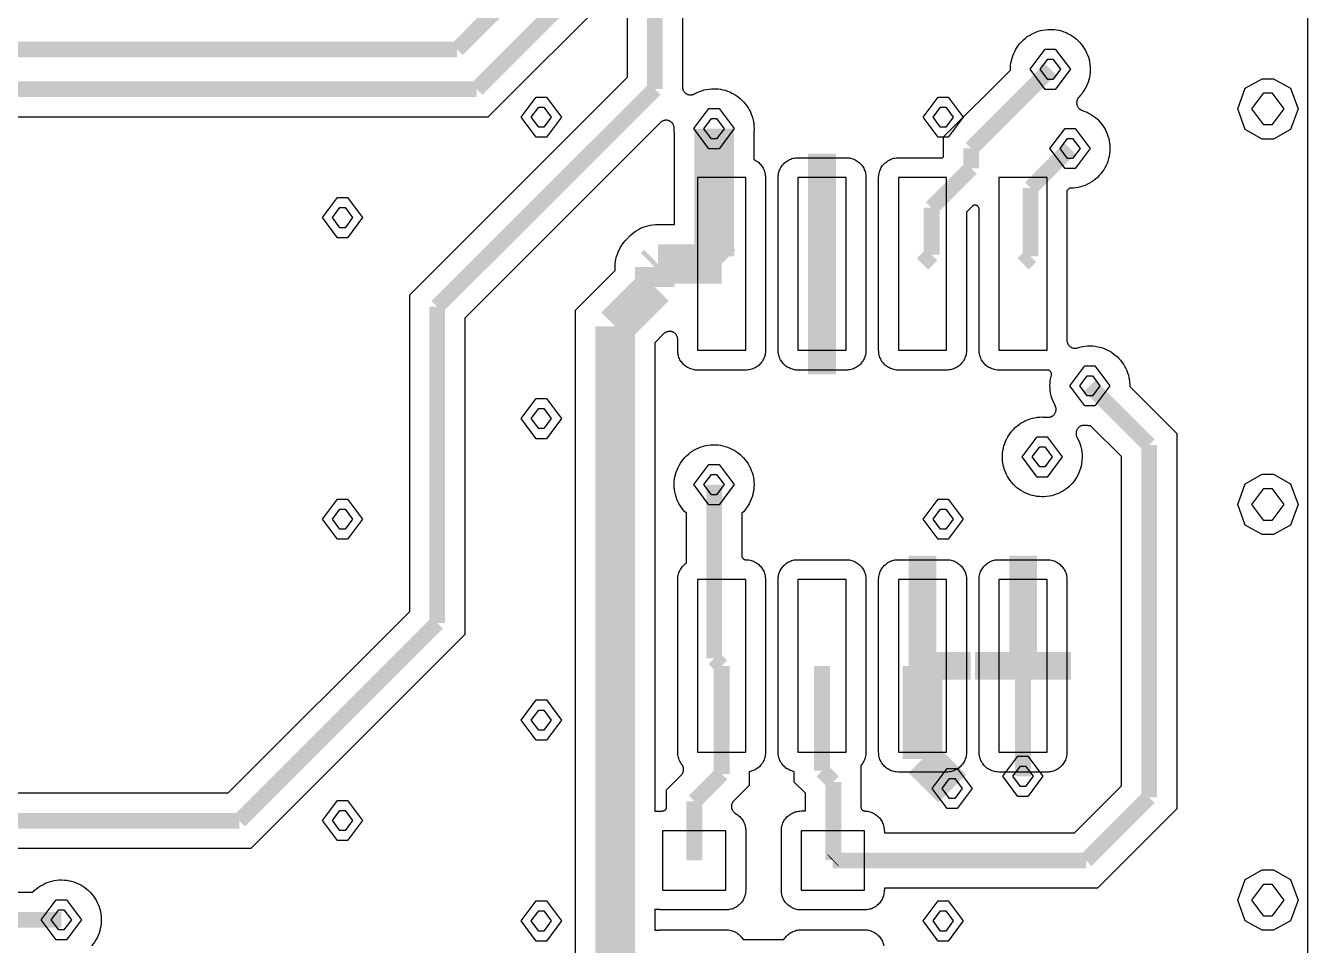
# Model space of a CAD drawing. Extents: x -0.15 to 4.85, y -1.33 to 3.4.
# Drawn here: x 4.047 to 4.685, y 0.371 to 0.829 of the extents above; entities that cross this region are included whole.
import ezdxf

# ---------------------------------------------------------------- set-up
doc = ezdxf.new("R2010")
doc.units = 0
doc.layers.get('0').update_dxf_attribs({"linetype": 'CONTINUOUS'})

msp = doc.modelspace()

# ---------------------------------------------------------------- linework, layer by layer
at = {"color": 0}
for points in [[(1.81903, 2.69688), (4.68501, 2.69688), (4.68501, 0.019677), (0.019705, 0.019677)], [(3.68604, 0.783457), (4.27736, 0.783457), (4.33958, 0.845686)], [(4.34647, 0.842864), (4.34647, 0.802933), (4.23818, 0.694699), (4.23818, 0.5372), (4.14785, 0.446868), (3.91158, 0.446868)], [(4.37403, 0.840749), (4.37403, 0.798322), (4.37403, 0.798051), (4.37403, 0.797781), (4.37408, 0.797562), (4.37414, 0.797292), (4.37425, 0.797075), (4.37431, 0.796857), (4.37442, 0.796586), (4.37453, 0.796369), (4.37468, 0.796153), (4.37479, 0.795935), (4.37496, 0.795772), (4.37513, 0.795556), (4.37533, 0.795393), (4.3755, 0.795231), (4.37572, 0.795067), (4.37593, 0.794958), (4.37615, 0.794796), (4.37636, 0.794687), (4.37658, 0.794579), (4.37686, 0.794525), (4.37707, 0.794471), (4.37735, 0.794417), (4.37756, 0.794362), (4.37783, 0.794362), (4.3781, 0.794308), (4.37832, 0.794362), (4.3786, 0.794362), (4.37881, 0.794417), (4.37908, 0.794471), (4.37929, 0.794525), (4.37957, 0.794633), (4.37979, 0.794742), (4.38, 0.79485), (4.38131, 0.795501), (4.38244, 0.795989), (4.38364, 0.796424), (4.38483, 0.796803), (4.38603, 0.797075), (4.38728, 0.797238), (4.38851, 0.797346), (4.38976, 0.7974), (4.38976, 0.7974), (4.39172, 0.797292), (4.39292, 0.797183), (4.39411, 0.796913), (4.39531, 0.79664), (4.39644, 0.796261), (4.39758, 0.795826), (4.39867, 0.795285), (4.39975, 0.794687), (4.40078, 0.79409), (4.40176, 0.793331), (4.40274, 0.792572), (4.4036, 0.791758), (4.40447, 0.79089), (4.40528, 0.789968), (4.40599, 0.78899), (4.40664, 0.78796), (4.40729, 0.786929), (4.40783, 0.785844), (4.40826, 0.784704), (4.40871, 0.783565), (4.40903, 0.782372), (4.40931, 0.781178), (4.40946, 0.779985), (4.40957, 0.778792), (4.40963, 0.777543), (4.40963, 0.777543), (4.40963, 0.777164), (4.40963, 0.776838), (4.40957, 0.776513), (4.40957, 0.776188), (4.40951, 0.775861), (4.40951, 0.775536), (4.40946, 0.775156), (4.40946, 0.775047), (4.40946, 0.762353), (4.41044, 0.761756), (4.41099, 0.761431), (4.41147, 0.76105), (4.41196, 0.760671), (4.41239, 0.76029), (4.41282, 0.759857), (4.41321, 0.759368), (4.41358, 0.758881), (4.41392, 0.758392), (4.41418, 0.75785), (4.41446, 0.757307), (4.41472, 0.756764), (4.41489, 0.756222), (4.41506, 0.755625), (4.41521, 0.755028), (4.41526, 0.754432), (4.41532, 0.753835), (4.41538, 0.753238), (4.41538, 0.667246), (4.41532, 0.666269), (4.41521, 0.665672), (4.41511, 0.665076), (4.415, 0.664479), (4.41478, 0.663936), (4.41456, 0.66334), (4.41429, 0.662797), (4.41401, 0.662308), (4.41369, 0.661767), (4.41338, 0.661278), (4.41299, 0.66079), (4.41256, 0.660356), (4.41213, 0.659922), (4.41168, 0.659542), (4.41119, 0.659217), (4.41065, 0.658836), (4.41017, 0.658565), (4.40963, 0.658294), (4.40908, 0.658078), (4.40849, 0.65786), (4.40789, 0.657697), (4.40729, 0.657535), (4.40669, 0.657481), (4.4061, 0.657426), (4.4055, 0.657372), (4.38153, 0.657372), (4.38054, 0.657426), (4.37994, 0.657535), (4.37935, 0.657643), (4.37875, 0.657806), (4.37815, 0.657968), (4.37761, 0.658186), (4.37707, 0.658457), (4.37653, 0.658728), (4.37604, 0.659054), (4.37556, 0.659379), (4.37507, 0.65976), (4.37462, 0.660193), (4.37419, 0.660628), (4.37382, 0.661115), (4.37344, 0.66155), (4.37311, 0.662092), (4.37279, 0.662581), (4.37251, 0.663122), (4.37229, 0.663719), (4.37208, 0.664263), (4.37192, 0.664858), (4.37181, 0.665456), (4.37171, 0.666053), (4.37165, 0.666649), (4.37165, 0.667246), (4.37165, 0.672671), (4.37165, 0.672997), (4.3716, 0.673268), (4.37154, 0.673485), (4.37149, 0.673757), (4.37143, 0.673974), (4.37132, 0.67419), (4.37121, 0.674461), (4.37111, 0.674679), (4.371, 0.674842), (4.37083, 0.675058), (4.37072, 0.675275), (4.37056, 0.675439), (4.37035, 0.675601), (4.37018, 0.675764), (4.36997, 0.675926), (4.36981, 0.676089), (4.36958, 0.676197), (4.36938, 0.676307), (4.36915, 0.676415), (4.36887, 0.676469), (4.36867, 0.676578), (4.36839, 0.676632), (4.36818, 0.676632), (4.36796, 0.676686), (4.36768, 0.676686), (4.36742, 0.676686), (4.36719, 0.676686), (4.36693, 0.676632), (4.36671, 0.676578), (4.3665, 0.676524), (4.36622, 0.676469), (4.366, 0.676361), (4.36579, 0.676253), (4.36557, 0.676143), (4.36535, 0.675981), (4.36519, 0.675872), (4.36497, 0.67571), (4.36481, 0.675547), (4.36025, 0.670989), (4.36025, 0.437863), (4.36243, 0.437863), (4.36258, 0.437863), (4.36292, 0.437917), (4.36324, 0.437971), (4.36357, 0.437971), (4.36383, 0.437971), (4.36417, 0.438025), (4.36432, 0.438025), (4.36443, 0.438025), (4.3646, 0.438025), (4.36471, 0.438079), (4.36481, 0.438133), (4.36492, 0.438187), (4.36503, 0.438242), (4.36514, 0.438296), (4.36525, 0.43835), (4.36535, 0.438406), (4.36546, 0.438514), (4.36551, 0.438568), (4.36563, 0.438676), (4.36568, 0.438731), (4.36579, 0.438839), (4.36585, 0.438947), (4.3659, 0.439056), (4.36594, 0.439164), (4.366, 0.439274), (4.36606, 0.439382), (4.36606, 0.439544), (4.36611, 0.439653), (4.36611, 0.439761), (4.36611, 0.439869), (4.36611, 0.440032), (4.36611, 0.448604), (4.37339, 0.455875), (4.37354, 0.456092), (4.37371, 0.456254), (4.37388, 0.456471), (4.37403, 0.456689), (4.37414, 0.456906), (4.37425, 0.457122), (4.37431, 0.457393), (4.37442, 0.457611), (4.37447, 0.457828), (4.37453, 0.458099), (4.37453, 0.458371), (4.37458, 0.458587), (4.37458, 0.458858), (4.37453, 0.459129), (4.37453, 0.459347), (4.37447, 0.459618), (4.37442, 0.459835), (4.37431, 0.460107), (4.37425, 0.460324), (4.37414, 0.46054), (4.37399, 0.460757), (4.37388, 0.460975), (4.37371, 0.461192), (4.37333, 0.461733), (4.373, 0.462276), (4.37268, 0.462874), (4.3724, 0.463469), (4.37219, 0.464067), (4.37197, 0.464664), (4.37186, 0.465315), (4.37175, 0.465965), (4.37165, 0.466617), (4.37165, 0.467268), (4.37165, 0.553206), (4.37165, 0.553965), (4.37175, 0.554615), (4.37186, 0.555213), (4.37197, 0.555864), (4.37219, 0.556461), (4.3724, 0.557057), (4.37268, 0.5576), (4.373, 0.558197), (4.37333, 0.558685), (4.37371, 0.559228), (4.37408, 0.559715), (4.37453, 0.560204), (4.37496, 0.560637), (4.37544, 0.561018), (4.37599, 0.561397), (4.37599, 0.586138), (4.37507, 0.58706), (4.37425, 0.587982), (4.37354, 0.588958), (4.37285, 0.589989), (4.37225, 0.591019), (4.37171, 0.592106), (4.37126, 0.593244), (4.37083, 0.594383), (4.37051, 0.595578), (4.37024, 0.596771), (4.37007, 0.597964), (4.36997, 0.599158), (4.36992, 0.600406), (4.36997, 0.601871), (4.37007, 0.603064), (4.37029, 0.604258), (4.37056, 0.605451), (4.37094, 0.606644), (4.37132, 0.607785), (4.37181, 0.608869), (4.37235, 0.609954), (4.373, 0.611039), (4.37365, 0.612017), (4.37442, 0.612993), (4.37522, 0.613915), (4.3761, 0.614783), (4.37696, 0.615597), (4.37794, 0.616357), (4.37892, 0.617007), (4.38, 0.617658), (4.38103, 0.618256), (4.38217, 0.618743), (4.38331, 0.619178), (4.38444, 0.619503), (4.38564, 0.619829), (4.38683, 0.620046), (4.38808, 0.620154), (4.38928, 0.620263), (4.39047, 0.620208), (4.39172, 0.620154), (4.39292, 0.619992), (4.39411, 0.619774), (4.39531, 0.619449), (4.39644, 0.619069), (4.39758, 0.618635), (4.39867, 0.618147), (4.39975, 0.61755), (4.40078, 0.616899), (4.40176, 0.616193), (4.40274, 0.615433), (4.4036, 0.614621), (4.40447, 0.613697), (4.40528, 0.612775), (4.40599, 0.611799), (4.40664, 0.610822), (4.40729, 0.609738), (4.40783, 0.608653), (4.40826, 0.607512), (4.40871, 0.606374), (4.40903, 0.605235), (4.40931, 0.60404), (4.40946, 0.602847), (4.40957, 0.6016), (4.40963, 0.600406), (4.40957, 0.59905), (4.40946, 0.597856), (4.40925, 0.596663), (4.40897, 0.595468), (4.40865, 0.594275), (4.40821, 0.593136), (4.40778, 0.591996), (4.40718, 0.590911), (4.40658, 0.589881), (4.40593, 0.58885), (4.40518, 0.587874), (4.40436, 0.586951), (4.40354, 0.586138), (4.40354, 0.565086), (4.40354, 0.564869), (4.4036, 0.564761), (4.4036, 0.564653), (4.4036, 0.564544), (4.40365, 0.564436), (4.40371, 0.564274), (4.40376, 0.564164), (4.40382, 0.564056), (4.40388, 0.563947), (4.40399, 0.563893), (4.40404, 0.563785), (4.4041, 0.563676), (4.40419, 0.563622), (4.40431, 0.563514), (4.40442, 0.56346), (4.40453, 0.563406), (4.40458, 0.563296), (4.40474, 0.563242), (4.40485, 0.563187), (4.40496, 0.563187), (4.40507, 0.563133), (4.40518, 0.563133), (4.40528, 0.563079), (4.40544, 0.563079), (4.40556, 0.563079), (4.40647, 0.563025), (4.40707, 0.562971), (4.40767, 0.562863), (4.40826, 0.5627), (4.40881, 0.562482), (4.4094, 0.562265), (4.40994, 0.562049), (4.41049, 0.561724), (4.41099, 0.561397), (4.41147, 0.561072), (4.41196, 0.560692), (4.41239, 0.560258), (4.41282, 0.559824), (4.41321, 0.55939), (4.41358, 0.558901), (4.41392, 0.558414), (4.41418, 0.557871), (4.41446, 0.557329), (4.41472, 0.556786), (4.41489, 0.556189), (4.41506, 0.555647), (4.41521, 0.55505), (4.41526, 0.554453), (4.41532, 0.553857), (4.41538, 0.553206), (4.41538, 0.467268), (4.41532, 0.466454), (4.41526, 0.465857), (4.41515, 0.46526), (4.415, 0.464664), (4.41483, 0.464121), (4.41461, 0.463524), (4.4144, 0.462982), (4.41412, 0.462439), (4.41381, 0.461897), (4.41347, 0.461408), (4.4131, 0.460975), (4.41267, 0.460486), (4.41228, 0.460051), (4.41179, 0.459672), (4.41131, 0.459293), (4.41082, 0.458967), (4.41033, 0.458642), (4.40979, 0.458371), (4.40925, 0.458099), (4.40865, 0.457936), (4.40729, 0.457447), (4.40729, 0.450775), (4.39958, 0.443071), (4.39943, 0.442908), (4.39926, 0.44269), (4.3991, 0.442528), (4.39899, 0.442311), (4.39889, 0.442094), (4.39878, 0.441878), (4.39867, 0.441606), (4.39861, 0.441389), (4.3985, 0.441172), (4.3985, 0.4409), (4.39844, 0.440683), (4.39844, 0.440412), (4.39844, 0.440196), (4.39844, 0.439924), (4.39844, 0.439707), (4.3985, 0.439436), (4.39856, 0.439218), (4.39861, 0.438947), (4.39872, 0.438731), (4.39883, 0.438514), (4.39893, 0.438296), (4.39904, 0.438079), (4.39921, 0.437863), (4.39938, 0.4377), (4.39953, 0.437482), (4.39969, 0.437319), (4.39986, 0.437157), (4.40007, 0.436994), (4.40024, 0.436886), (4.40046, 0.436724), (4.40117, 0.436343), (4.40165, 0.435964), (4.40208, 0.435583), (4.40257, 0.435204), (4.40296, 0.434769), (4.40333, 0.434282), (4.40371, 0.433847), (4.40404, 0.433306), (4.40436, 0.432817), (4.40464, 0.432274), (4.40485, 0.431678), (4.40507, 0.431135), (4.40524, 0.430537), (4.40533, 0.429942), (4.40544, 0.429344), (4.4055, 0.428747), (4.4055, 0.428151), (4.4055, 0.398638), (4.40544, 0.397661), (4.40539, 0.397064), (4.40528, 0.396467), (4.40513, 0.395871), (4.40496, 0.395328), (4.40474, 0.394731), (4.40447, 0.394189), (4.40419, 0.393646), (4.40388, 0.393157), (4.4035, 0.392669), (4.40311, 0.392181), (4.40274, 0.391747), (4.40231, 0.391312), (4.40181, 0.390933), (4.40132, 0.390553), (4.40083, 0.390228), (4.40029, 0.389957), (4.39975, 0.389685), (4.39921, 0.389414), (4.39867, 0.389251), (4.39807, 0.389089), (4.39747, 0.388926), (4.39688, 0.388871), (4.39628, 0.388763), (4.39568, 0.388763), (4.36417, 0.388763), (4.36383, 0.388763), (4.36351, 0.388817), (4.36318, 0.388817), (4.36286, 0.388871), (4.36258, 0.388926), (4.36243, 0.388926), (4.36025, 0.388926), (4.36025, 0.378781), (4.36243, 0.378781), (4.36258, 0.378835), (4.36292, 0.378835), (4.36324, 0.378889), (4.36357, 0.378943), (4.36383, 0.378943), (4.36417, 0.378943), (4.39568, 0.378943), (4.39633, 0.378943), (4.39693, 0.378835), (4.39753, 0.378781), (4.39813, 0.378618), (4.39867, 0.378454), (4.39926, 0.378238), (4.39981, 0.378021), (4.40035, 0.37775), (4.40089, 0.377478), (4.40137, 0.377099), (4.40186, 0.376774), (4.40231, 0.376339), (4.40274, 0.37596), (4.40317, 0.375471), (4.40354, 0.375038), (4.40388, 0.374549), (4.40419, 0.374006), (4.42454, 0.374006), (4.42488, 0.374549), (4.42525, 0.375038), (4.42562, 0.375525), (4.42601, 0.37596), (4.42644, 0.376393), (4.42693, 0.376774), (4.42742, 0.377153), (4.4279, 0.377478), (4.42844, 0.377804), (4.429, 0.378021), (4.42954, 0.378292), (4.43008, 0.378454), (4.43068, 0.378672), (4.43128, 0.378781), (4.43188, 0.378889), (4.43247, 0.378943), (4.43306, 0.378943), (4.46458, 0.378943), (4.4655, 0.378889), (4.46615, 0.378835), (4.46669, 0.378726), (4.46729, 0.378564), (4.46789, 0.378346), (4.46843, 0.378129), (4.46897, 0.377912), (4.46951, 0.377586), (4.47007, 0.377261), (4.47056, 0.376936), (4.47099, 0.376556), (4.47142, 0.376122), (4.47185, 0.375687), (4.47224, 0.375254), (4.47261, 0.374765), (4.47294, 0.374278), (4.47326, 0.373735), (4.47354, 0.373192), (4.47375, 0.37265), (4.47397, 0.372053), (4.47414, 0.37151), (4.47424, 0.370914)], [(4.32086, 0.355994), (4.32086, 0.687265), (4.34056, 0.70696), (4.34056, 0.708642), (4.34061, 0.710161), (4.34072, 0.711408), (4.34094, 0.712656), (4.34126, 0.713904), (4.34164, 0.715097), (4.34208, 0.716292), (4.34263, 0.717485), (4.34322, 0.718569), (4.34388, 0.719656), (4.34462, 0.720686), (4.34544, 0.721663), (4.34631, 0.722585), (4.34789, 0.724158), (4.34897, 0.725189), (4.35, 0.726003), (4.35103, 0.726708), (4.35211, 0.727358), (4.35319, 0.727956), (4.35439, 0.728499), (4.35558, 0.728932), (4.35678, 0.729258), (4.35803, 0.729583), (4.35928, 0.729746), (4.36053, 0.729908), (4.36183, 0.729908), (4.37007, 0.729908), (4.37007, 0.775047), (4.37007, 0.775156), (4.37001, 0.77559), (4.36997, 0.775915), (4.36997, 0.776242), (4.36992, 0.776567), (4.36992, 0.776892), (4.36992, 0.777218), (4.36992, 0.777543), (4.36992, 0.777706), (4.36992, 0.778086), (4.36986, 0.778303), (4.36981, 0.778574), (4.36975, 0.778792), (4.36969, 0.779008), (4.36958, 0.779279), (4.36953, 0.779496), (4.36938, 0.779714), (4.36926, 0.779931), (4.3691, 0.780093), (4.36899, 0.78031), (4.36882, 0.780474), (4.36861, 0.780636), (4.36844, 0.780799), (4.36824, 0.780961), (4.36807, 0.781124), (4.36785, 0.781232), (4.36764, 0.781342), (4.36742, 0.78145), (4.36714, 0.781558), (4.36693, 0.781613), (4.36671, 0.781667), (4.36644, 0.781721), (4.36622, 0.781721), (4.36594, 0.781721), (4.36574, 0.781721), (4.36546, 0.781721), (4.36519, 0.781667), (4.36497, 0.781613), (4.36476, 0.781558), (4.36449, 0.781504), (4.36426, 0.781396), (4.36406, 0.781288), (4.36383, 0.781178), (4.36361, 0.781015), (4.36346, 0.780907), (4.36324, 0.780744), (4.36307, 0.780582), (4.26575, 0.683251), (4.26575, 0.525807), (4.15925, 0.419308), (3.84431, 0.419308)], [(3.84349, 0.397661), (4.05068, 0.397661), (4.05161, 0.398583), (4.05258, 0.399343), (4.05356, 0.400101), (4.05454, 0.400753), (4.05563, 0.40135), (4.05671, 0.401892), (4.05785, 0.402381), (4.05899, 0.40276), (4.06013, 0.403086), (4.06132, 0.403357), (4.06251, 0.403574), (4.06376, 0.403683), (4.06496, 0.403683), (4.06642, 0.403628), (4.06761, 0.403519), (4.06886, 0.403303), (4.07, 0.403032), (4.07119, 0.402706), (4.07233, 0.402272), (4.07347, 0.401783), (4.07456, 0.401242), (4.07558, 0.400644), (4.07657, 0.399939), (4.07754, 0.399179), (4.07846, 0.398419), (4.07933, 0.397551), (4.08014, 0.396629), (4.0809, 0.395707), (4.08161, 0.394676), (4.08226, 0.393646), (4.08281, 0.392561), (4.08329, 0.391475), (4.08372, 0.390336), (4.0841, 0.389143), (4.08438, 0.387949), (4.0846, 0.386756), (4.08475, 0.385563), (4.08481, 0.384368), (4.08481, 0.383121), (4.08469, 0.381926), (4.08454, 0.380679), (4.08432, 0.379486), (4.08406, 0.378346), (4.08367, 0.377153), (4.08318, 0.376014), (4.08269, 0.374928), (4.0821, 0.373843), (4.08144, 0.372813), (4.08074, 0.371836), (4.07999, 0.370914)]]:
    msp.add_lwpolyline(points, dxfattribs=at)
for points, const_width in [([(4.35037, 0.905528), (4.26183, 0.816932)], 0.007874), ([(4.37007, 0.895653), (4.27165, 0.797238)], 0.007874), ([(4.36025, 0.846446), (4.36025, 0.797238)], 0.007874), ([(4.26183, 0.816932), (3.81892, 0.816932)], 0.007874), ([(4.55708, 0.807111), (4.51769, 0.767724)], 0.007874), ([(4.27165, 0.797238), (3.66142, 0.797238)], 0.007874), ([(4.36025, 0.797238), (4.25196, 0.689001)], 0.007874), ([(4.38976, 0.777543), (4.38976, 0.713958)], 0.019685), ([(4.44347, 0.710215), (4.44347, 0.765065)], 0.013779), ([(4.51769, 0.767724), (4.51769, 0.75785)], 0.007874), ([(4.5669, 0.767724), (4.54726, 0.748029)], 0.007874), ([(4.51769, 0.75785), (4.49806, 0.73821)], 0.007874), ([(4.54726, 0.748029), (4.54726, 0.713958)], 0.007874), ([(4.49806, 0.73821), (4.49806, 0.714772)], 0.007874), ([(4.38976, 0.713958), (4.39351, 0.710215)], 0.019685), ([(4.36025, 0.708642), (4.36183, 0.710215)], 0.019685), ([(4.36025, 0.698822), (4.36025, 0.708642)], 0.019685), ([(4.36183, 0.710215), (4.39351, 0.710215)], 0.019685), ([(4.44347, 0.655364), (4.44347, 0.710215)], 0.013779), ([(4.49806, 0.714772), (4.4935, 0.710215)], 0.007874), ([(4.54726, 0.713958), (4.54353, 0.710215)], 0.007874), ([(4.34056, 0.679128), (4.36025, 0.698822)], 0.019685), ([(4.25196, 0.689001), (4.25196, 0.531504)], 0.007874), ([(4.34056, 0.364186), (4.34056, 0.679128)], 0.019685), ([(4.57678, 0.649614), (4.60629, 0.6201)], 0.007874), ([(4.60629, 0.6201), (4.60629, 0.444861)], 0.007874), ([(4.38976, 0.600406), (4.38976, 0.513981)], 0.007874), ([(4.4935, 0.510236), (4.4935, 0.565086)], 0.013779), ([(4.54353, 0.510236), (4.54353, 0.565086)], 0.013779), ([(4.25196, 0.531504), (4.15354, 0.433088)], 0.007874), ([(4.38976, 0.513981), (4.39351, 0.510236)], 0.007874), ([(4.4935, 0.510236), (4.4935, 0.463958)], 0.019685), ([(4.4935, 0.510236), (4.51738, 0.510236)], 0.013779), ([(4.51965, 0.510236), (4.54353, 0.510236), (4.56739, 0.510236)], 0.013779), ([(4.39351, 0.456471), (4.39351, 0.510236)], 0.007874), ([(4.44347, 0.458044), (4.44347, 0.510236)], 0.007874), ([(4.54353, 0.510236), (4.54353, 0.455278)], 0.007874), ([(4.4935, 0.463958), (4.50826, 0.449201)], 0.019685), ([(4.37994, 0.442908), (4.39351, 0.456471)], 0.007874), ([(4.44907, 0.452511), (4.44347, 0.458044)], 0.007874), ([(4.44907, 0.413665), (4.44907, 0.452511)], 0.007874), ([(4.37994, 0.413394), (4.37994, 0.442908)], 0.007874), ([(4.60629, 0.444861), (4.57483, 0.413394)], 0.007874), ([(4.15354, 0.433088), (3.83861, 0.433088)], 0.007874), ([(4.44879, 0.413394), (4.44907, 0.413665)], 0.007874), ([(4.57483, 0.413394), (4.44879, 0.413394)], 0.007874), ([(4.06496, 0.383881), (3.66142, 0.383881)], 0.007874), ([(4.35037, 0.354313), (4.34056, 0.364186)], 0.019685)]:
    msp.add_lwpolyline(points, dxfattribs=dict(at, const_width=const_width))
for points in [[(4.56539, 0.672292), (4.56539, 0.672021), (4.56539, 0.671803), (4.56544, 0.671532), (4.5655, 0.671315), (4.56556, 0.671044), (4.56565, 0.670826), (4.56576, 0.67061), (4.56588, 0.670339), (4.56599, 0.670121), (4.56615, 0.669958), (4.56631, 0.669742), (4.56647, 0.669525), (4.56664, 0.669362), (4.56679, 0.669199), (4.56701, 0.669036), (4.56724, 0.668928), (4.56744, 0.668765), (4.56767, 0.668657), (4.56789, 0.668549), (4.56815, 0.668494), (4.56838, 0.668385), (4.56864, 0.668331), (4.56886, 0.668331), (4.56912, 0.668276), (4.5694, 0.668276), (4.56963, 0.668276), (4.56989, 0.668331), (4.57011, 0.668331), (4.57037, 0.668385), (4.57065, 0.668494), (4.57185, 0.668819), (4.57304, 0.66909), (4.57428, 0.669308), (4.57553, 0.669417), (4.57678, 0.669471), (4.57831, 0.669417), (4.57949, 0.669253), (4.58068, 0.669036), (4.58187, 0.668765), (4.58307, 0.66844), (4.58421, 0.668006), (4.58529, 0.667517), (4.58639, 0.666975), (4.58747, 0.666324), (4.58844, 0.665672), (4.58942, 0.664912), (4.59035, 0.6641), (4.59121, 0.663232), (4.59203, 0.662308), (4.59274, 0.661386), (4.59343, 0.660356), (4.59408, 0.659325), (4.59462, 0.65824), (4.59511, 0.657156), (4.59556, 0.656015), (4.59593, 0.654822), (4.59621, 0.653628), (4.59642, 0.652435), (4.59653, 0.651242), (4.59664, 0.650047), (4.59664, 0.649233), (4.62007, 0.625796), (4.62007, 0.439164), (4.58053, 0.399614), (4.47457, 0.399614), (4.4744, 0.397769), (4.47429, 0.397064), (4.47418, 0.396467), (4.47403, 0.395871), (4.47386, 0.395328), (4.47364, 0.394731), (4.47338, 0.394189), (4.4731, 0.393646), (4.47278, 0.393157), (4.4724, 0.392669), (4.47201, 0.392181), (4.47164, 0.391747), (4.47121, 0.391312), (4.47071, 0.390933), (4.47022, 0.390553), (4.46974, 0.390228), (4.46919, 0.389957), (4.46865, 0.389685), (4.46811, 0.389414), (4.46757, 0.389251), (4.46697, 0.389089), (4.46638, 0.388926), (4.46578, 0.388871), (4.46518, 0.388763), (4.46458, 0.388763), (4.43306, 0.388763), (4.43208, 0.388817), (4.43149, 0.388871), (4.43089, 0.389035), (4.43035, 0.389143), (4.42975, 0.38936), (4.42921, 0.389576), (4.42867, 0.389849), (4.42813, 0.390119), (4.42758, 0.390444), (4.4271, 0.390771), (4.42667, 0.39115), (4.42617, 0.391585), (4.42579, 0.392018), (4.42536, 0.392453), (4.42503, 0.39294), (4.42471, 0.393429), (4.42437, 0.393971), (4.42411, 0.394514), (4.42389, 0.395057), (4.42368, 0.395653), (4.42351, 0.39625), (4.4234, 0.396793), (4.42329, 0.397389), (4.42324, 0.39804), (4.42324, 0.398638), (4.42324, 0.428151), (4.42324, 0.429128), (4.42335, 0.429725), (4.42346, 0.430321), (4.42363, 0.430918), (4.42379, 0.431461), (4.424, 0.432057), (4.42428, 0.4326), (4.42454, 0.433088), (4.42488, 0.433631), (4.42525, 0.434119), (4.42562, 0.434607), (4.42601, 0.435042), (4.42644, 0.435421), (4.42693, 0.435856), (4.42742, 0.436181), (4.4279, 0.43656), (4.42844, 0.436832), (4.429, 0.437103), (4.42954, 0.437319), (4.43008, 0.437538), (4.43068, 0.4377), (4.43128, 0.437808), (4.43188, 0.437917), (4.43247, 0.437971), (4.43306, 0.438025), (4.43529, 0.438025), (4.43529, 0.446814), (4.42969, 0.452349), (4.42969, 0.457447), (4.42835, 0.457936), (4.42764, 0.458207), (4.4271, 0.458425), (4.42656, 0.45875), (4.42601, 0.459075), (4.42553, 0.459401), (4.42508, 0.459781), (4.4246, 0.460215), (4.42422, 0.460649), (4.42379, 0.461083), (4.42346, 0.461571), (4.42314, 0.46206), (4.42281, 0.462601), (4.42254, 0.463144), (4.42232, 0.463688), (4.4221, 0.464283), (4.42194, 0.464826), (4.42183, 0.465424), (4.42172, 0.466019), (4.42167, 0.466617), (4.42167, 0.467268), (4.42167, 0.553206), (4.42167, 0.554182), (4.42178, 0.554779), (4.42189, 0.555375), (4.42206, 0.555972), (4.42221, 0.556569), (4.42243, 0.557111), (4.42269, 0.557654), (4.42297, 0.558197), (4.42329, 0.558685), (4.42368, 0.559174), (4.42406, 0.559661), (4.42443, 0.560096), (4.42488, 0.560529), (4.42536, 0.56091), (4.42585, 0.561289), (4.42633, 0.561614), (4.42687, 0.56194), (4.42742, 0.562157), (4.42796, 0.562428), (4.4285, 0.562646), (4.4291, 0.562808), (4.42969, 0.562917), (4.43029, 0.563025), (4.43089, 0.563079), (4.43149, 0.563079), (4.45553, 0.563079), (4.4565, 0.563025), (4.4571, 0.562971), (4.45769, 0.562863), (4.45824, 0.5627), (4.45883, 0.562482), (4.45938, 0.562265), (4.45992, 0.562049), (4.46046, 0.561724), (4.461, 0.561397), (4.46149, 0.561072), (4.46193, 0.560692), (4.46242, 0.560258), (4.46279, 0.559824), (4.46322, 0.55939), (4.46356, 0.558901), (4.46387, 0.558414), (4.46421, 0.557871), (4.46447, 0.557329), (4.46469, 0.556786), (4.4649, 0.556189), (4.46507, 0.555647), (4.46518, 0.55505), (4.46529, 0.554453), (4.46535, 0.553857), (4.46535, 0.553206), (4.46535, 0.467268), (4.46535, 0.466562), (4.46529, 0.465911), (4.46518, 0.46526), (4.46501, 0.464664), (4.46481, 0.464013), (4.46458, 0.463415), (4.46431, 0.462819), (4.46399, 0.462276), (4.46367, 0.461733), (4.46328, 0.461192), (4.46285, 0.460703), (4.46285, 0.439978), (4.46285, 0.439869), (4.4629, 0.439707), (4.4629, 0.439599), (4.4629, 0.43949), (4.46296, 0.439382), (4.46301, 0.439274), (4.46307, 0.439164), (4.46313, 0.439056), (4.46317, 0.438947), (4.46322, 0.438839), (4.46333, 0.438731), (4.46339, 0.438622), (4.4635, 0.438568), (4.46356, 0.43846), (4.46367, 0.438406), (4.46376, 0.438296), (4.46387, 0.438242), (4.46399, 0.438187), (4.4641, 0.438133), (4.46421, 0.438079), (4.46431, 0.438079), (4.46447, 0.438025), (4.46458, 0.438025), (4.46469, 0.438025), (4.46481, 0.437971), (4.46556, 0.437971), (4.46615, 0.437863), (4.46675, 0.437754), (4.46735, 0.437592), (4.46794, 0.437374), (4.46854, 0.437157), (4.46908, 0.436886), (4.46962, 0.436614), (4.47017, 0.436235), (4.47067, 0.43591), (4.47115, 0.435475), (4.47158, 0.435042), (4.47201, 0.434607), (4.4724, 0.434119), (4.47278, 0.433631), (4.4731, 0.433088), (4.47338, 0.432546), (4.47364, 0.432003), (4.47386, 0.431406), (4.47403, 0.43081), (4.47418, 0.430213), (4.47429, 0.429615), (4.4744, 0.429019), (4.47457, 0.427175), (4.56907, 0.427175), (4.59251, 0.450612), (4.59251, 0.614349), (4.57715, 0.629757), (4.57635, 0.629757), (4.57592, 0.629757), (4.57558, 0.629811), (4.57526, 0.629811), (4.57499, 0.629865), (4.57467, 0.629865), (4.57439, 0.629919), (4.57413, 0.629919), (4.5739, 0.629919), (4.57364, 0.629919), (4.57336, 0.629919), (4.57314, 0.629865), (4.57288, 0.629811), (4.57265, 0.629703), (4.57239, 0.629649), (4.57217, 0.62954), (4.57194, 0.629432), (4.57174, 0.629268), (4.57151, 0.62916), (4.57131, 0.628997), (4.57114, 0.628835), (4.57097, 0.628618), (4.57081, 0.628454), (4.57065, 0.628238), (4.57049, 0.628021), (4.57037, 0.627804), (4.57026, 0.627586), (4.57017, 0.627369), (4.57006, 0.627153), (4.57, 0.626882), (4.56994, 0.62661), (4.56989, 0.626393), (4.56989, 0.626122), (4.56989, 0.625906), (4.56989, 0.625633), (4.56994, 0.625363), (4.56994, 0.625146), (4.57, 0.624874), (4.57011, 0.624657), (4.57017, 0.624386), (4.57026, 0.624169), (4.57037, 0.623951), (4.57103, 0.622704), (4.57157, 0.621565), (4.57194, 0.620371), (4.57233, 0.619178), (4.5726, 0.617929), (4.57276, 0.616736), (4.57293, 0.615489), (4.57293, 0.61424), (4.57282, 0.612017), (4.57265, 0.610822), (4.57239, 0.609629), (4.57211, 0.608489), (4.57168, 0.607296), (4.57125, 0.606211), (4.57071, 0.605072), (4.57011, 0.60404), (4.56946, 0.60301), (4.56875, 0.602033), (4.56799, 0.601057), (4.56713, 0.600189), (4.56625, 0.599375), (4.56533, 0.598561), (4.56431, 0.597856), (4.56332, 0.597204), (4.56224, 0.596608), (4.56115, 0.596065), (4.56001, 0.595632), (4.55888, 0.595251), (4.55768, 0.594926), (4.55649, 0.594656), (4.55529, 0.594492), (4.55404, 0.594383), (4.55285, 0.594383), (4.55167, 0.594437), (4.55042, 0.594546), (4.54922, 0.594764), (4.54803, 0.595035), (4.54689, 0.59536), (4.54575, 0.595794), (4.54461, 0.596282), (4.54353, 0.596825), (4.54249, 0.597476), (4.54146, 0.598128), (4.54049, 0.598886), (4.53956, 0.5997), (4.53869, 0.600514), (4.53787, 0.601436), (4.53718, 0.602412), (4.53647, 0.60339), (4.53582, 0.604421), (4.53528, 0.605506), (4.53474, 0.606644), (4.53431, 0.607785), (4.53397, 0.608924), (4.53365, 0.610117), (4.53349, 0.611311), (4.53332, 0.612504), (4.53326, 0.613753), (4.53326, 0.614946), (4.53332, 0.616193), (4.53349, 0.617388), (4.53371, 0.618581), (4.53403, 0.619774), (4.5344, 0.620914), (4.53485, 0.622053), (4.53539, 0.623137), (4.53593, 0.624224), (4.53658, 0.625254), (4.53728, 0.626231), (4.53804, 0.627207), (4.53892, 0.628075), (4.53978, 0.628943), (4.54069, 0.629703), (4.54168, 0.630462), (4.54265, 0.631114), (4.54374, 0.63171), (4.54482, 0.632253), (4.54596, 0.63274), (4.5471, 0.633175), (4.54829, 0.6335), (4.54943, 0.633718), (4.55068, 0.633935), (4.55187, 0.634043), (4.55307, 0.634097), (4.5535, 0.634043), (4.55383, 0.634043), (4.55415, 0.634043), (4.55449, 0.634043), (4.55486, 0.633989), (4.55518, 0.633989), (4.55546, 0.633935), (4.55574, 0.633935), (4.556, 0.633881), (4.55622, 0.633935), (4.55649, 0.633935), (4.55676, 0.633989), (4.55697, 0.634043), (4.55725, 0.634097), (4.55747, 0.634206), (4.55768, 0.634314), (4.5579, 0.634422), (4.55811, 0.634531), (4.55833, 0.634694), (4.55856, 0.634857), (4.55871, 0.635019), (4.55893, 0.635182), (4.5591, 0.635399), (4.55921, 0.635563), (4.55936, 0.635779), (4.55947, 0.635996), (4.55958, 0.636213), (4.55969, 0.636485), (4.55979, 0.636701), (4.55985, 0.636972), (4.5599, 0.63719), (4.55996, 0.637461), (4.55996, 0.637678), (4.55996, 0.637949), (4.55996, 0.638221), (4.55996, 0.638437), (4.5599, 0.638708), (4.55985, 0.638926), (4.55975, 0.639197), (4.55969, 0.639414), (4.55958, 0.639631), (4.55947, 0.639903), (4.55882, 0.64115), (4.55833, 0.642289), (4.5579, 0.643483), (4.55751, 0.644676), (4.55725, 0.645871), (4.55708, 0.647118), (4.55697, 0.648365), (4.55692, 0.649614), (4.55697, 0.650969), (4.55708, 0.652272), (4.55731, 0.653574), (4.55762, 0.654876), (4.55768, 0.654985), (4.55768, 0.655093), (4.55768, 0.655256), (4.55768, 0.655364), (4.55768, 0.655474), (4.55768, 0.655636), (4.55768, 0.655744), (4.55762, 0.655853), (4.55762, 0.655961), (4.55757, 0.656069), (4.55751, 0.656178), (4.55747, 0.656288), (4.55742, 0.656396), (4.55736, 0.656504), (4.55725, 0.656613), (4.55719, 0.656721), (4.55708, 0.656829), (4.55703, 0.656883), (4.55692, 0.656992), (4.55682, 0.657046), (4.55671, 0.6571), (4.5566, 0.657156), (4.55649, 0.65721), (4.55637, 0.657264), (4.55628, 0.657318), (4.55617, 0.657318), (4.55606, 0.657372), (4.55589, 0.657372), (4.55578, 0.657372), (4.55568, 0.657372), (4.53147, 0.657372), (4.53056, 0.657426), (4.5299, 0.657535), (4.52936, 0.657643), (4.52876, 0.657806), (4.52817, 0.657968), (4.52763, 0.658186), (4.52708, 0.658457), (4.52654, 0.658728), (4.526, 0.659054), (4.52551, 0.659379), (4.52507, 0.65976), (4.52464, 0.660193), (4.52421, 0.660628), (4.52383, 0.661115), (4.52344, 0.66155), (4.52313, 0.662092), (4.52279, 0.662581), (4.52253, 0.663122), (4.52231, 0.663719), (4.5221, 0.664263), (4.52193, 0.664858), (4.52182, 0.665456), (4.52171, 0.666053), (4.52165, 0.666649), (4.52165, 0.667246), (4.52165, 0.73745), (4.52165, 0.737613), (4.5216, 0.737721), (4.5216, 0.737885), (4.52156, 0.737993), (4.52156, 0.738101), (4.5215, 0.73821), (4.52144, 0.738318), (4.52139, 0.738426), (4.52133, 0.738535), (4.52122, 0.738643), (4.52117, 0.738753), (4.52111, 0.738861), (4.52101, 0.738915), (4.5209, 0.739024), (4.52079, 0.739078), (4.52074, 0.739132), (4.52062, 0.73924), (4.52051, 0.739294), (4.52036, 0.739294), (4.52025, 0.739349), (4.52014, 0.739403), (4.52003, 0.739403), (4.51992, 0.739457), (4.51976, 0.739457), (4.51965, 0.739457), (4.51954, 0.739457), (4.51943, 0.739457), (4.51928, 0.739457), (4.51917, 0.739403), (4.51906, 0.739403), (4.51894, 0.739349), (4.51883, 0.739294), (4.51872, 0.73924), (4.51863, 0.739186), (4.51851, 0.739132), (4.5184, 0.739024), (4.51829, 0.738969), (4.51824, 0.738861), (4.51536, 0.736039), (4.51536, 0.667246), (4.51531, 0.666269), (4.51525, 0.665672), (4.51515, 0.665076), (4.51499, 0.664479), (4.51476, 0.663936), (4.51456, 0.66334), (4.51433, 0.662797), (4.51401, 0.662308), (4.51368, 0.661767), (4.51336, 0.661278), (4.51297, 0.66079), (4.51254, 0.660356), (4.51211, 0.659922), (4.51168, 0.659542), (4.51118, 0.659217), (4.51069, 0.658836), (4.51015, 0.658565), (4.50961, 0.658294), (4.50907, 0.658078), (4.50847, 0.65786), (4.50793, 0.657697), (4.50733, 0.657535), (4.50674, 0.657481), (4.50614, 0.657426), (4.50549, 0.657372), (4.48151, 0.657372), (4.48053, 0.657426), (4.47993, 0.657535), (4.47935, 0.657643), (4.47875, 0.657806), (4.47819, 0.657968), (4.47761, 0.658186), (4.47706, 0.658457), (4.47651, 0.658728), (4.47603, 0.659054), (4.47554, 0.659379), (4.47506, 0.65976), (4.47463, 0.660193), (4.47418, 0.660628), (4.47381, 0.661115), (4.47343, 0.66155), (4.4731, 0.662092), (4.47283, 0.662581), (4.47256, 0.663122), (4.47229, 0.663719), (4.47213, 0.664263), (4.47196, 0.664858), (4.47181, 0.665456), (4.47175, 0.666053), (4.47169, 0.666649), (4.47164, 0.667246), (4.47164, 0.753238), (4.47169, 0.754214), (4.47175, 0.754811), (4.4719, 0.755408), (4.47201, 0.75595), (4.47224, 0.756547), (4.47244, 0.75709), (4.47272, 0.757632), (4.47299, 0.758175), (4.47332, 0.758718), (4.47364, 0.759206), (4.47403, 0.75964), (4.47446, 0.760128), (4.47489, 0.760508), (4.47532, 0.760942), (4.47582, 0.761267), (4.47631, 0.761593), (4.47685, 0.761918), (4.47739, 0.76219), (4.47793, 0.762407), (4.47853, 0.762624), (4.47913, 0.762786), (4.47972, 0.762894), (4.48032, 0.763003), (4.48092, 0.763058), (4.48151, 0.763058), (4.50343, 0.763058), (4.50392, 0.7636), (4.50392, 0.773419), (4.53722, 0.806732), (4.53722, 0.807546), (4.53733, 0.80901), (4.5375, 0.810258), (4.53772, 0.811451), (4.53804, 0.812592), (4.53842, 0.813785), (4.53886, 0.814924), (4.53935, 0.81601), (4.53994, 0.817094), (4.5406, 0.818125), (4.54129, 0.819101), (4.54206, 0.820024), (4.54288, 0.820946), (4.54374, 0.821814), (4.54467, 0.822574), (4.54564, 0.823333), (4.54667, 0.823985), (4.54775, 0.824581), (4.54883, 0.825124), (4.54993, 0.825612), (4.55111, 0.825992), (4.55226, 0.826317), (4.55344, 0.826589), (4.55464, 0.826806), (4.55589, 0.826914), (4.55708, 0.826914), (4.55904, 0.82686), (4.56024, 0.826697), (4.56143, 0.826481), (4.56263, 0.826154), (4.56376, 0.825775), (4.5649, 0.82534), (4.56604, 0.824799), (4.56707, 0.824256), (4.5681, 0.823604), (4.56912, 0.822899), (4.57006, 0.82214), (4.57097, 0.821272), (4.57179, 0.820404), (4.5726, 0.819482), (4.57331, 0.818504), (4.57401, 0.817474), (4.57461, 0.816443), (4.57515, 0.815358), (4.57558, 0.814218), (4.57601, 0.813079), (4.57635, 0.811886), (4.57661, 0.810746), (4.57678, 0.809499), (4.57689, 0.808306), (4.57694, 0.807111), (4.57689, 0.805483), (4.57672, 0.80429), (4.57651, 0.803043), (4.57624, 0.801794), (4.57586, 0.800656), (4.57542, 0.799461), (4.57487, 0.798322), (4.57428, 0.797238), (4.57364, 0.796153), (4.57293, 0.795121), (4.57217, 0.794144), (4.57131, 0.793222), (4.57114, 0.79306), (4.57097, 0.792843), (4.57086, 0.792626), (4.57071, 0.792463), (4.5706, 0.792246), (4.57049, 0.791975), (4.57043, 0.791758), (4.57032, 0.79154), (4.57026, 0.791324), (4.57021, 0.791053), (4.57021, 0.790836), (4.57017, 0.790564), (4.57017, 0.790293), (4.57021, 0.790076), (4.57021, 0.789804), (4.57026, 0.789588), (4.57032, 0.789371), (4.57043, 0.7891), (4.57049, 0.788882), (4.5706, 0.788665), (4.57071, 0.788449), (4.57086, 0.788232), (4.57097, 0.788014), (4.57114, 0.787851), (4.57131, 0.787635), (4.57146, 0.787472), (4.57168, 0.787308), (4.5719, 0.7872), (4.57206, 0.787037), (4.57228, 0.786929), (4.5725, 0.786821), (4.57271, 0.786712), (4.57299, 0.786604), (4.57424, 0.786169), (4.57538, 0.785682), (4.57646, 0.785139), (4.57754, 0.784488), (4.57857, 0.783782), (4.57954, 0.783024), (4.58053, 0.78221), (4.58139, 0.781342), (4.58221, 0.780364), (4.58296, 0.779387), (4.58367, 0.778357), (4.58432, 0.777272), (4.58486, 0.776188), (4.5854, 0.775047), (4.58579, 0.773854), (4.58617, 0.772661), (4.58643, 0.771412), (4.5866, 0.770219), (4.58676, 0.768971), (4.58676, 0.767724), (4.58671, 0.766204), (4.5866, 0.765011), (4.58639, 0.763762), (4.58611, 0.762624), (4.58574, 0.761431), (4.58535, 0.76029), (4.58486, 0.759151), (4.58426, 0.758067), (4.58367, 0.757036), (4.58296, 0.756058), (4.58221, 0.755082), (4.58144, 0.75416), (4.58058, 0.753292), (4.57965, 0.752478), (4.57868, 0.751718), (4.57771, 0.751068), (4.57667, 0.750417), (4.57558, 0.749874), (4.57444, 0.749332), (4.57331, 0.748951), (4.57217, 0.748572), (4.57097, 0.748301), (4.56978, 0.748083), (4.56858, 0.747921), (4.56739, 0.747867), (4.56658, 0.747867), (4.56539, 0.746674), (4.56539, 0.672292)], [(4.55708, 0.817094), (4.55958, 0.817094), (4.56707, 0.807111), (4.55958, 0.797075), (4.55708, 0.797075), (4.55454, 0.797075), (4.54706, 0.807111), (4.55454, 0.817094), (4.55708, 0.817094)], [(4.66538, 0.802392), (4.66814, 0.802392), (4.67661, 0.797725), (4.68035, 0.787418), (4.67661, 0.77711), (4.66814, 0.772389), (4.66538, 0.772389), (4.66256, 0.772389), (4.6541, 0.77711), (4.65035, 0.787418), (4.6541, 0.797725), (4.66256, 0.802392), (4.66538, 0.802392)], [(4.30378, 0.793276), (4.30628, 0.793276), (4.31376, 0.783294), (4.30628, 0.773257), (4.30378, 0.773257), (4.30128, 0.773257), (4.29379, 0.783294), (4.30128, 0.793276), (4.30378, 0.793276)], [(4.50381, 0.793276), (4.50631, 0.793276), (4.51379, 0.783294), (4.50631, 0.773257), (4.50381, 0.773257), (4.50126, 0.773257), (4.49378, 0.783294), (4.50126, 0.793276), (4.50381, 0.793276)], [(4.38976, 0.787581), (4.39226, 0.787581), (4.39975, 0.777597), (4.39226, 0.767561), (4.38976, 0.767561), (4.38722, 0.767561), (4.37974, 0.777597), (4.38722, 0.787581), (4.38976, 0.787581)], [(4.5669, 0.777706), (4.5694, 0.777706), (4.57689, 0.767724), (4.5694, 0.75774), (4.5669, 0.75774), (4.56442, 0.75774), (4.55692, 0.767724), (4.56442, 0.777706), (4.5669, 0.777706)], [(4.42167, 0.753238), (4.42167, 0.754214), (4.42178, 0.754811), (4.42189, 0.755408), (4.42206, 0.75595), (4.42221, 0.756547), (4.42243, 0.75709), (4.42269, 0.757632), (4.42297, 0.758175), (4.42329, 0.758718), (4.42368, 0.759206), (4.42406, 0.75964), (4.42443, 0.760128), (4.42488, 0.760508), (4.42536, 0.760942), (4.42585, 0.761267), (4.42633, 0.761593), (4.42687, 0.761918), (4.42742, 0.76219), (4.42796, 0.762407), (4.4285, 0.762624), (4.4291, 0.762786), (4.42969, 0.762894), (4.43029, 0.763003), (4.43089, 0.763058), (4.43149, 0.763058), (4.45553, 0.763058), (4.4565, 0.763058), (4.4571, 0.762949), (4.45769, 0.76284), (4.45824, 0.762678), (4.45883, 0.762515), (4.45938, 0.762299), (4.45992, 0.762026), (4.46046, 0.761756), (4.461, 0.761431), (4.46149, 0.76105), (4.46193, 0.760671), (4.46242, 0.76029), (4.46279, 0.759857), (4.46322, 0.759368), (4.46356, 0.758881), (4.46387, 0.758392), (4.46421, 0.75785), (4.46447, 0.757307), (4.46469, 0.756764), (4.4649, 0.756222), (4.46507, 0.755625), (4.46518, 0.755028), (4.46529, 0.754432), (4.46535, 0.753835), (4.46535, 0.753238), (4.46535, 0.667246), (4.46529, 0.666269), (4.46524, 0.665672), (4.46513, 0.665076), (4.46496, 0.664479), (4.46481, 0.663936), (4.46458, 0.66334), (4.46431, 0.662797), (4.46404, 0.662308), (4.46372, 0.661767), (4.46333, 0.661278), (4.46296, 0.66079), (4.46257, 0.660356), (4.46214, 0.659922), (4.46165, 0.659542), (4.46117, 0.659217), (4.46068, 0.658836), (4.46014, 0.658565), (4.4596, 0.658294), (4.45906, 0.658078), (4.45851, 0.65786), (4.45792, 0.657697), (4.45732, 0.657535), (4.45672, 0.657481), (4.45613, 0.657426), (4.45553, 0.657372), (4.43149, 0.657372), (4.43051, 0.657426), (4.42992, 0.657535), (4.42932, 0.657643), (4.42878, 0.657806), (4.42818, 0.657968), (4.42764, 0.658186), (4.4271, 0.658457), (4.42656, 0.658728), (4.42601, 0.659054), (4.42553, 0.659379), (4.42508, 0.65976), (4.4246, 0.660193), (4.42422, 0.660628), (4.42379, 0.661115), (4.42346, 0.66155), (4.42314, 0.662092), (4.42281, 0.662581), (4.42254, 0.663122), (4.42232, 0.663719), (4.4221, 0.664263), (4.42194, 0.664858), (4.42183, 0.665456), (4.42172, 0.666053), (4.42167, 0.666649), (4.42167, 0.667246), (4.42167, 0.753238)], [(4.38153, 0.667246), (4.4055, 0.667246), (4.4055, 0.753238), (4.38153, 0.753238), (4.38153, 0.667246)], [(4.43149, 0.667246), (4.45553, 0.667246), (4.45553, 0.753238), (4.43149, 0.753238), (4.43149, 0.667246)], [(4.48151, 0.667246), (4.50549, 0.667246), (4.50549, 0.753238), (4.48151, 0.753238), (4.48151, 0.667246)], [(4.53147, 0.667246), (4.55551, 0.667246), (4.55551, 0.753238), (4.53147, 0.753238), (4.53147, 0.667246)], [(4.20488, 0.743256), (4.20736, 0.743256), (4.21486, 0.733272), (4.20736, 0.72329), (4.20488, 0.72329), (4.20232, 0.72329), (4.19483, 0.733272), (4.20232, 0.743256), (4.20488, 0.743256)], [(4.57678, 0.659596), (4.57928, 0.659596), (4.58676, 0.649614), (4.57928, 0.639631), (4.57678, 0.639631), (4.57424, 0.639631), (4.56674, 0.649614), (4.57424, 0.659596), (4.57678, 0.659596)], [(4.30378, 0.643267), (4.30628, 0.643267), (4.31376, 0.633283), (4.30628, 0.623246), (4.30378, 0.623246), (4.30128, 0.623246), (4.29379, 0.633283), (4.30128, 0.643267), (4.30378, 0.643267)], [(4.55307, 0.624224), (4.55557, 0.624224), (4.56306, 0.61424), (4.55557, 0.604204), (4.55307, 0.604204), (4.55057, 0.604204), (4.54308, 0.61424), (4.55057, 0.624224), (4.55307, 0.624224)], [(4.38976, 0.610389), (4.39226, 0.610389), (4.39975, 0.600406), (4.39226, 0.590369), (4.38976, 0.590369), (4.38722, 0.590369), (4.37974, 0.600406), (4.38722, 0.610389), (4.38976, 0.610389)], [(4.66538, 0.60556), (4.66814, 0.60556), (4.67661, 0.600894), (4.68035, 0.590586), (4.67661, 0.580278), (4.66814, 0.575558), (4.66538, 0.575558), (4.66256, 0.575558), (4.6541, 0.580278), (4.65035, 0.590586), (4.6541, 0.600894), (4.66256, 0.60556), (4.66538, 0.60556)], [(4.20488, 0.593244), (4.20736, 0.593244), (4.21486, 0.583261), (4.20736, 0.573279), (4.20488, 0.573279), (4.20232, 0.573279), (4.19483, 0.583261), (4.20232, 0.593244), (4.20488, 0.593244)], [(4.50381, 0.593244), (4.50631, 0.593244), (4.51379, 0.583261), (4.50631, 0.573279), (4.50381, 0.573279), (4.50126, 0.573279), (4.49378, 0.583261), (4.50126, 0.593244), (4.50381, 0.593244)], [(4.47164, 0.553206), (4.47169, 0.554182), (4.47175, 0.554779), (4.4719, 0.555375), (4.47201, 0.555972), (4.47224, 0.556569), (4.47244, 0.557111), (4.47272, 0.557654), (4.47299, 0.558197), (4.47332, 0.558685), (4.47364, 0.559174), (4.47403, 0.559661), (4.47446, 0.560096), (4.47489, 0.560529), (4.47532, 0.56091), (4.47582, 0.561289), (4.47631, 0.561614), (4.47685, 0.56194), (4.47739, 0.562157), (4.47793, 0.562428), (4.47853, 0.562646), (4.47913, 0.562808), (4.47972, 0.562917), (4.48032, 0.563025), (4.48092, 0.563079), (4.48151, 0.563079), (4.50549, 0.563079), (4.50647, 0.563025), (4.50707, 0.562971), (4.50767, 0.562863), (4.50826, 0.5627), (4.50886, 0.562482), (4.5094, 0.562265), (4.50994, 0.562049), (4.51049, 0.561724), (4.51097, 0.561397), (4.51146, 0.561072), (4.51194, 0.560692), (4.51237, 0.560258), (4.51282, 0.559824), (4.51319, 0.55939), (4.51357, 0.558901), (4.5139, 0.558414), (4.51422, 0.557871), (4.51444, 0.557329), (4.51471, 0.556786), (4.51488, 0.556189), (4.5151, 0.555647), (4.51521, 0.55505), (4.51531, 0.554453), (4.51536, 0.553857), (4.51536, 0.553206), (4.51536, 0.467268), (4.51531, 0.466292), (4.51525, 0.465694), (4.51515, 0.465097), (4.51499, 0.464501), (4.51476, 0.463904), (4.51456, 0.463361), (4.51433, 0.462819), (4.51401, 0.462276), (4.51368, 0.461787), (4.51336, 0.4613), (4.51297, 0.460811), (4.51254, 0.460378), (4.51211, 0.459943), (4.51168, 0.459564), (4.51118, 0.459183), (4.51069, 0.458858), (4.51015, 0.458533), (4.50961, 0.458261), (4.50907, 0.458044), (4.50847, 0.457828), (4.50793, 0.457665), (4.50733, 0.457557), (4.50674, 0.457447), (4.50614, 0.457393), (4.50549, 0.457393), (4.48151, 0.457393), (4.48053, 0.457447), (4.47993, 0.457503), (4.47935, 0.457611), (4.47875, 0.457774), (4.47819, 0.45799), (4.47761, 0.458207), (4.47706, 0.458425), (4.47651, 0.45875), (4.47603, 0.459075), (4.47554, 0.459401), (4.47506, 0.459781), (4.47463, 0.460215), (4.47418, 0.460649), (4.47381, 0.461083), (4.47343, 0.461571), (4.4731, 0.46206), (4.47283, 0.462601), (4.47256, 0.463144), (4.47229, 0.463688), (4.47213, 0.464283), (4.47196, 0.464826), (4.47181, 0.465424), (4.47175, 0.466019), (4.47169, 0.466617), (4.47164, 0.467268), (4.47164, 0.553206)], [(4.52165, 0.553206), (4.52171, 0.554182), (4.52176, 0.554779), (4.52188, 0.555375), (4.52204, 0.555972), (4.52219, 0.556569), (4.52242, 0.557111), (4.52269, 0.557654), (4.52296, 0.558197), (4.52329, 0.558685), (4.52367, 0.559174), (4.52404, 0.559661), (4.52443, 0.560096), (4.52486, 0.560529), (4.52535, 0.56091), (4.52583, 0.561289), (4.52632, 0.561614), (4.52686, 0.56194), (4.5274, 0.562157), (4.52796, 0.562428), (4.52854, 0.562646), (4.5291, 0.562808), (4.52969, 0.562917), (4.53028, 0.563025), (4.53087, 0.563079), (4.53147, 0.563079), (4.55551, 0.563079), (4.55649, 0.563025), (4.55708, 0.562971), (4.55768, 0.562863), (4.55828, 0.5627), (4.55882, 0.562482), (4.55942, 0.562265), (4.55996, 0.562049), (4.56044, 0.561724), (4.56099, 0.561397), (4.56149, 0.561072), (4.56197, 0.560692), (4.5624, 0.560258), (4.56283, 0.559824), (4.56322, 0.55939), (4.56354, 0.558901), (4.56392, 0.558414), (4.56419, 0.557871), (4.56446, 0.557329), (4.56468, 0.556786), (4.5649, 0.556189), (4.56506, 0.555647), (4.56517, 0.55505), (4.56528, 0.554453), (4.56533, 0.553857), (4.56539, 0.553206), (4.56539, 0.467268), (4.56533, 0.466292), (4.56522, 0.465694), (4.56511, 0.465097), (4.56496, 0.464501), (4.56479, 0.463904), (4.56457, 0.463361), (4.56431, 0.462819), (4.56403, 0.462276), (4.56371, 0.461787), (4.56332, 0.4613), (4.56294, 0.460811), (4.56257, 0.460378), (4.56212, 0.459943), (4.56164, 0.459564), (4.56121, 0.459183), (4.56067, 0.458858), (4.56018, 0.458533), (4.55964, 0.458261), (4.55904, 0.458044), (4.5585, 0.457828), (4.5579, 0.457665), (4.55731, 0.457557), (4.55671, 0.457447), (4.55611, 0.457393), (4.55551, 0.457393), (4.53147, 0.457393), (4.53056, 0.457447), (4.5299, 0.457503), (4.52936, 0.457611), (4.52876, 0.457774), (4.52817, 0.45799), (4.52763, 0.458207), (4.52708, 0.458425), (4.52654, 0.45875), (4.526, 0.459075), (4.52551, 0.459401), (4.52507, 0.459781), (4.52464, 0.460215), (4.52421, 0.460649), (4.52383, 0.461083), (4.52344, 0.461571), (4.52313, 0.46206), (4.52279, 0.462601), (4.52253, 0.463144), (4.52231, 0.463688), (4.5221, 0.464283), (4.52193, 0.464826), (4.52182, 0.465424), (4.52171, 0.466019), (4.52165, 0.466617), (4.52165, 0.467268), (4.52165, 0.553206)], [(4.38153, 0.467268), (4.4055, 0.467268), (4.4055, 0.553206), (4.38153, 0.553206), (4.38153, 0.467268)], [(4.43149, 0.467268), (4.45553, 0.467268), (4.45553, 0.553206), (4.43149, 0.553206), (4.43149, 0.467268)], [(4.48151, 0.467268), (4.50549, 0.467268), (4.50549, 0.553206), (4.48151, 0.553206), (4.48151, 0.467268)], [(4.53147, 0.467268), (4.55551, 0.467268), (4.55551, 0.553206), (4.53147, 0.553206), (4.53147, 0.467268)], [(4.30378, 0.493256), (4.30628, 0.493256), (4.31376, 0.483272), (4.30628, 0.47329), (4.30378, 0.47329), (4.30128, 0.47329), (4.29379, 0.483272), (4.30128, 0.493256), (4.30378, 0.493256)], [(4.54353, 0.46526), (4.54596, 0.46526), (4.55344, 0.455278), (4.54596, 0.445294), (4.54353, 0.445294), (4.54097, 0.445294), (4.53349, 0.455278), (4.54097, 0.46526), (4.54353, 0.46526)], [(4.50826, 0.459239), (4.51075, 0.459239), (4.51824, 0.449256), (4.51075, 0.439218), (4.50826, 0.439218), (4.50571, 0.439218), (4.49822, 0.449256), (4.50571, 0.459239), (4.50826, 0.459239)], [(4.20488, 0.443288), (4.20736, 0.443288), (4.21486, 0.433306), (4.20736, 0.423268), (4.20488, 0.423268), (4.20232, 0.423268), (4.19483, 0.433306), (4.20232, 0.443288), (4.20488, 0.443288)], [(4.36417, 0.428151), (4.36417, 0.398638), (4.39568, 0.398638), (4.39568, 0.428151), (4.36417, 0.428151)], [(4.43306, 0.428151), (4.43306, 0.398638), (4.46458, 0.398638), (4.46458, 0.428151), (4.43306, 0.428151)], [(4.66538, 0.408674), (4.66814, 0.408674), (4.67661, 0.404008), (4.68035, 0.3937), (4.67661, 0.383446), (4.66814, 0.378726), (4.66538, 0.378726), (4.66256, 0.378726), (4.6541, 0.383446), (4.65035, 0.3937), (4.6541, 0.404008), (4.66256, 0.408674), (4.66538, 0.408674)], [(4.06496, 0.393863), (4.06744, 0.393863), (4.07493, 0.383881), (4.06744, 0.373843), (4.06496, 0.373843), (4.0624, 0.373843), (4.05492, 0.383881), (4.0624, 0.393863), (4.06496, 0.393863)], [(4.30378, 0.393267), (4.30628, 0.393267), (4.31376, 0.383283), (4.30628, 0.373246), (4.30378, 0.373246), (4.30128, 0.373246), (4.29379, 0.383283), (4.30128, 0.393267), (4.30378, 0.393267)], [(4.50381, 0.393267), (4.50631, 0.393267), (4.51379, 0.383283), (4.50631, 0.373246), (4.50381, 0.373246), (4.50126, 0.373246), (4.49378, 0.383283), (4.50126, 0.393267), (4.50381, 0.393267)]]:
    msp.add_lwpolyline(points, close=True, dxfattribs=at)
at = {"color": 7}
for points in [[(4.55708, 0.812103), (4.55833, 0.812103), (4.56208, 0.807111), (4.55833, 0.802065), (4.55708, 0.802065), (4.55578, 0.802065), (4.55204, 0.807111), (4.55578, 0.812103), (4.55708, 0.812103)], [(4.66538, 0.795393), (4.66733, 0.795393), (4.67335, 0.787418), (4.66733, 0.779387), (4.66538, 0.779387), (4.66338, 0.779387), (4.65735, 0.787418), (4.66338, 0.795393), (4.66538, 0.795393)], [(4.30378, 0.788286), (4.30503, 0.788286), (4.30876, 0.783294), (4.30503, 0.778249), (4.30378, 0.778249), (4.30253, 0.778249), (4.29879, 0.783294), (4.30253, 0.788286), (4.30378, 0.788286)], [(4.50381, 0.788286), (4.50506, 0.788286), (4.50881, 0.783294), (4.50506, 0.778249), (4.50381, 0.778249), (4.5025, 0.778249), (4.49876, 0.783294), (4.5025, 0.788286), (4.50381, 0.788286)], [(4.38976, 0.782535), (4.39101, 0.782535), (4.39476, 0.777543), (4.39101, 0.772551), (4.38976, 0.772551), (4.38847, 0.772551), (4.38472, 0.777543), (4.38847, 0.782535), (4.38976, 0.782535)], [(4.5669, 0.772715), (4.56815, 0.772715), (4.5719, 0.767724), (4.56815, 0.762732), (4.5669, 0.762732), (4.56565, 0.762732), (4.56192, 0.767724), (4.56565, 0.772715), (4.5669, 0.772715)], [(4.20488, 0.738264), (4.20613, 0.738264), (4.20986, 0.733272), (4.20613, 0.728281), (4.20488, 0.728281), (4.20357, 0.728281), (4.19983, 0.733272), (4.20357, 0.738264), (4.20488, 0.738264)], [(4.57678, 0.654606), (4.57803, 0.654606), (4.58178, 0.649614), (4.57803, 0.644622), (4.57678, 0.644622), (4.57547, 0.644622), (4.57174, 0.649614), (4.57547, 0.654606), (4.57678, 0.654606)], [(4.30378, 0.638275), (4.30503, 0.638275), (4.30876, 0.633283), (4.30503, 0.628292), (4.30378, 0.628292), (4.30253, 0.628292), (4.29879, 0.633283), (4.30253, 0.638275), (4.30378, 0.638275)], [(4.55307, 0.619232), (4.55432, 0.619232), (4.55806, 0.61424), (4.55432, 0.609249), (4.55307, 0.609249), (4.55182, 0.609249), (4.54808, 0.61424), (4.55182, 0.619232), (4.55307, 0.619232)], [(4.38976, 0.605397), (4.39101, 0.605397), (4.39476, 0.600406), (4.39101, 0.595414), (4.38976, 0.595414), (4.38847, 0.595414), (4.38472, 0.600406), (4.38847, 0.605397), (4.38976, 0.605397)], [(4.66538, 0.598561), (4.66733, 0.598561), (4.67335, 0.590586), (4.66733, 0.582557), (4.66538, 0.582557), (4.66338, 0.582557), (4.65735, 0.590586), (4.66338, 0.598561), (4.66538, 0.598561)], [(4.20488, 0.588253), (4.20613, 0.588253), (4.20986, 0.583261), (4.20613, 0.578271), (4.20488, 0.578271), (4.20357, 0.578271), (4.19983, 0.583261), (4.20357, 0.588253), (4.20488, 0.588253)], [(4.50381, 0.588253), (4.50506, 0.588253), (4.50881, 0.583261), (4.50506, 0.578271), (4.50381, 0.578271), (4.5025, 0.578271), (4.49876, 0.583261), (4.5025, 0.588253), (4.50381, 0.588253)], [(4.30378, 0.488264), (4.30503, 0.488264), (4.30876, 0.483272), (4.30503, 0.478281), (4.30378, 0.478281), (4.30253, 0.478281), (4.29879, 0.483272), (4.30253, 0.488264), (4.30378, 0.488264)], [(4.54353, 0.460269), (4.54476, 0.460269), (4.54851, 0.455278), (4.54476, 0.450286), (4.54353, 0.450286), (4.54222, 0.450286), (4.53847, 0.455278), (4.54222, 0.460269), (4.54353, 0.460269)], [(4.50826, 0.454193), (4.5095, 0.454193), (4.51325, 0.449201), (4.5095, 0.44421), (4.50826, 0.44421), (4.50696, 0.44421), (4.50321, 0.449201), (4.50696, 0.454193), (4.50826, 0.454193)], [(4.20488, 0.438242), (4.20613, 0.438242), (4.20986, 0.433251), (4.20613, 0.42826), (4.20488, 0.42826), (4.20357, 0.42826), (4.19983, 0.433251), (4.20357, 0.438242), (4.20488, 0.438242)], [(4.66538, 0.401675), (4.66733, 0.401675), (4.67335, 0.3937), (4.66733, 0.385725), (4.66538, 0.385725), (4.66338, 0.385725), (4.65735, 0.3937), (4.66338, 0.401675), (4.66538, 0.401675)], [(4.06496, 0.388871), (4.06619, 0.388871), (4.06994, 0.383881), (4.06619, 0.378835), (4.06496, 0.378835), (4.06365, 0.378835), (4.0599, 0.383881), (4.06365, 0.388871), (4.06496, 0.388871)], [(4.30378, 0.388275), (4.30503, 0.388275), (4.30876, 0.383283), (4.30503, 0.378292), (4.30378, 0.378292), (4.30253, 0.378292), (4.29879, 0.383283), (4.30253, 0.388275), (4.30378, 0.388275)], [(4.50381, 0.388275), (4.50506, 0.388275), (4.50881, 0.383283), (4.50506, 0.378292), (4.50381, 0.378292), (4.5025, 0.378292), (4.49876, 0.383283), (4.5025, 0.388275), (4.50381, 0.388275)]]:
    msp.add_lwpolyline(points, close=True, dxfattribs=at)

doc.saveas('drawing.dxf')
